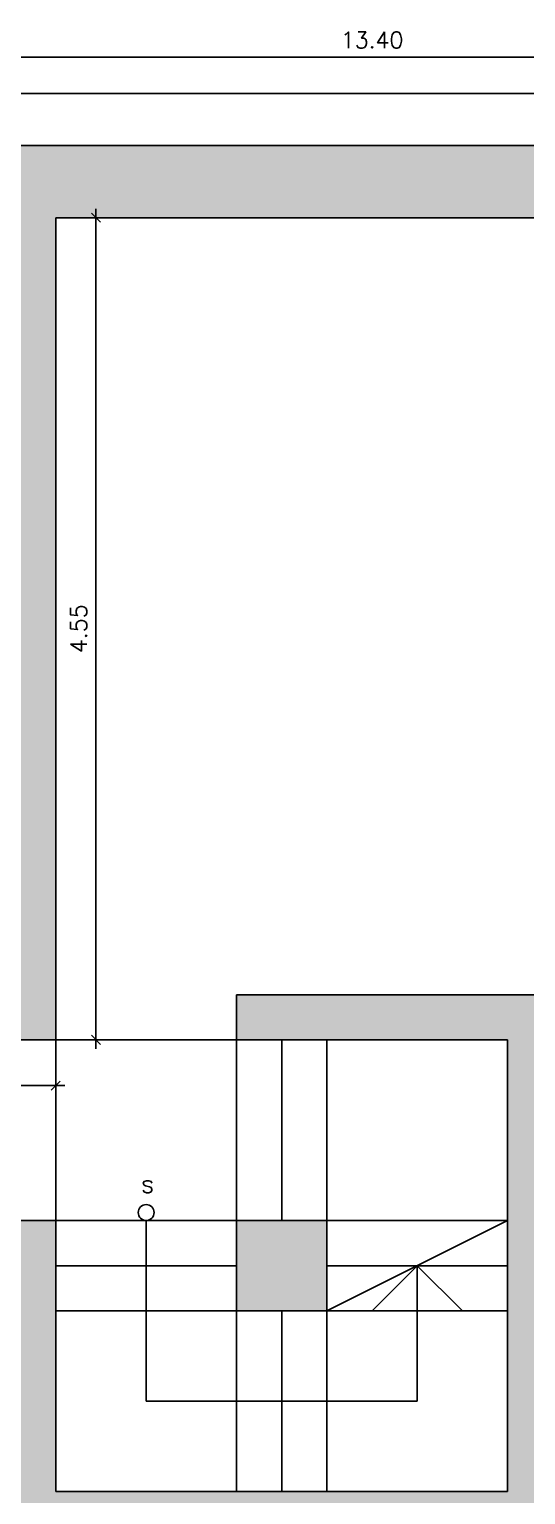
# Model space of a CAD drawing. Header units: millimetres. Extents: x 998 to 1067.2, y 1047.1 to 1079.2.
# Drawn here: x 1021.43 to 1024.18, y 1071.13 to 1079.24 of the extents above; entities that cross this region are included whole.
import ezdxf

# ---------------------------------------------------------------- set-up
doc = ezdxf.new("R2010")
doc.units = ezdxf.units.MM
doc.linetypes.add('DASHED2', pattern=[9.525, 6.35, -3.175])
for name, color, linetype in [('ALVENARIA', 4, 'Continuous'), ('CORTE', 4, 'Continuous'), ('COTAS', 7, 'Continuous'), ('ESCADA', 1, 'Continuous'), ('MOBILIARIOS', 8, 'Continuous'), ('PROJEÇÃO', 8, 'DASHED2'), ('SIMBOLOS', 7, 'Continuous'), ('TEXTOS', 2, 'Continuous')]:
    doc.layers.add(name, color=color, linetype=linetype)
doc.styles.add('1.50', font='simplex.shx', dxfattribs={"height": 0.06})
doc.styles.get("Standard").update_dxf_attribs({"font": 'simplex.shx'})
doc.dimstyles.new('1.50', dxfattribs={"dimscale": 0.5, "dimtxt": 0.18, "dimasz": 0.1, "dimexe": 0.1, "dimexo": 0.1, "dimgap": 0.1, "dimtad": 1, "dimzin": 4, "dimdsep": 46, "dimtxsty": 'Standard', "dimblk": 'OBLIQUE', "dimcen": 0.1, "dimdle": 0.1, "dimclrd": 1, "dimclre": 1, "dimclrt": 256, "dimadec": 0, "dimazin": 0, "dimtfac": 1, "dimtmove": 0, "dimatfit": 3, "dimldrblk": 'ORIGIN2', "dimfxl": 1, "dimtolj": 1, "dimarcsym": 1})

# ---------------------------------------------------------------- blocks, each defined once
blk = doc.blocks.new('_Oblique')
at = {"color": 0, "linetype": 'ByBlock', "lineweight": -2}
blk.add_line((-0.5, -0.5), (0.5, 0.5), dxfattribs=at)
blk = doc.blocks.new('*D12')
at = {"layer": 'COTAS', "color": 1, "lineweight": -2, "ltscale": 0.05, "transparency": 16777216}
for p, q in [((1016.6252, 1078.6496), (1016.6252, 1079.1386)), ((1030.0252, 1078.6496), (1030.0252, 1079.1386)), ((1016.5752, 1079.0886), (1030.0752, 1079.0886))]:
    blk.add_line(p, q, dxfattribs=at)
at = {"layer": 'Defpoints', "color": 0, "ltscale": 0.05, "transparency": 16777216}
for p in [(1030.0252, 1079.0886), (1016.6252, 1078.5996), (1030.0252, 1078.5996)]:
    blk.add_point(p, dxfattribs=at)
at = {"layer": 'COTAS', "color": 1, "lineweight": -2, "ltscale": 0.05, "transparency": 16777216, "xscale": 0.05, "yscale": 0.05, "zscale": 0.05, "rotation": 180}
blk.add_blockref('_Oblique', (1016.6252, 1079.0886), dxfattribs=at)
at = {"layer": 'COTAS', "color": 1, "lineweight": -2, "ltscale": 0.05, "transparency": 16777216, "xscale": 0.05, "yscale": 0.05, "zscale": 0.05}
blk.add_blockref('_Oblique', (1030.0252, 1079.0886), dxfattribs=at)
at = {"layer": 'COTAS', "ltscale": 0.05, "transparency": 16777216, "insert": (1023.3252, 1079.1836), "char_height": 0.09, "attachment_point": 5}
blk.add_mtext('\\A1;13.40', dxfattribs=at)
blk = doc.blocks.new('_Origin2')
at = {"color": 0, "linetype": 'ByBlock', "lineweight": -2}
blk.add_line((-0.5, 0), (-1, 0), dxfattribs=at)
for radius in [0.5, 0.25]:
    blk.add_circle((0, 0), radius, dxfattribs=at)
blk = doc.blocks.new('*D16')
at = {"layer": 'COTAS', "color": 1, "lineweight": -2, "ltscale": 0.05, "transparency": 16777216}
for p, q in [((1018.7752, 1078.8875), (1030.0752, 1078.8875)), ((1018.8252, 1078.6496), (1018.8252, 1078.9375)), ((1030.0252, 1078.6496), (1030.0252, 1078.9375))]:
    blk.add_line(p, q, dxfattribs=at)
at = {"layer": 'Defpoints', "color": 0, "ltscale": 0.05, "transparency": 16777216}
for p in [(1030.0252, 1078.8875), (1018.8252, 1078.5996), (1030.0252, 1078.5996)]:
    blk.add_point(p, dxfattribs=at)
at = {"layer": 'COTAS', "color": 1, "lineweight": -2, "ltscale": 0.05, "transparency": 16777216, "xscale": 0.05, "yscale": 0.05, "zscale": 0.05, "rotation": 180}
blk.add_blockref('_Oblique', (1018.8252, 1078.8875), dxfattribs=at)
at = {"layer": 'COTAS', "color": 1, "lineweight": -2, "ltscale": 0.05, "transparency": 16777216, "xscale": 0.05, "yscale": 0.05, "zscale": 0.05}
blk.add_blockref('_Oblique', (1030.0252, 1078.8875), dxfattribs=at)
at = {"layer": 'COTAS', "ltscale": 0.05, "transparency": 16777216, "insert": (1024.4252, 1078.9825), "char_height": 0.09, "attachment_point": 5}
blk.add_mtext('\\A1;11.20', dxfattribs=at)
blk = doc.blocks.new('*D84')
at = {"layer": 'COTAS', "color": 1, "lineweight": -2, "ltscale": 0.05, "transparency": 16777216}
for p, q in [((1020.6752, 1073.5996), (1020.6752, 1073.3463)), ((1021.5752, 1073.5996), (1021.5752, 1073.3463)), ((1020.6252, 1073.3963), (1021.6252, 1073.3963))]:
    blk.add_line(p, q, dxfattribs=at)
at = {"layer": 'Defpoints', "color": 0, "ltscale": 0.05, "transparency": 16777216}
for p in [(1020.6752, 1073.6496), (1021.5752, 1073.6496), (1021.5752, 1073.3963)]:
    blk.add_point(p, dxfattribs=at)
at = {"layer": 'COTAS', "color": 1, "lineweight": -2, "ltscale": 0.05, "transparency": 16777216, "xscale": 0.05, "yscale": 0.05, "zscale": 0.05, "rotation": 180}
blk.add_blockref('_Oblique', (1020.6752, 1073.3963), dxfattribs=at)
at = {"layer": 'COTAS', "color": 1, "lineweight": -2, "ltscale": 0.05, "transparency": 16777216, "xscale": 0.05, "yscale": 0.05, "zscale": 0.05}
blk.add_blockref('_Oblique', (1021.5752, 1073.3963), dxfattribs=at)
at = {"layer": 'COTAS', "ltscale": 0.05, "transparency": 16777216, "insert": (1021.1252, 1073.4913), "char_height": 0.09, "attachment_point": 5}
blk.add_mtext('\\A1;.90', dxfattribs=at)
blk = doc.blocks.new('*D85')
at = {"layer": 'COTAS', "color": 1, "lineweight": -2, "ltscale": 0.05, "transparency": 16777216}
for p, q in [((1021.7972, 1073.5996), (1021.7972, 1078.2496)), ((1021.6252, 1078.1996), (1021.8472, 1078.1996)), ((1021.6252, 1073.6496), (1021.8472, 1073.6496))]:
    blk.add_line(p, q, dxfattribs=at)
at = {"layer": 'Defpoints', "color": 0, "ltscale": 0.05, "transparency": 16777216}
for p in [(1021.5752, 1078.1996), (1021.7972, 1078.1996), (1021.5752, 1073.6496)]:
    blk.add_point(p, dxfattribs=at)
at = {"layer": 'COTAS', "color": 1, "lineweight": -2, "ltscale": 0.05, "transparency": 16777216, "xscale": 0.05, "yscale": 0.05, "zscale": 0.05}
for p, rotation in [((1021.7972, 1078.1996), 90), ((1021.7972, 1073.6496), 270)]:
    blk.add_blockref('_Oblique', p, dxfattribs=dict(at, rotation=rotation))
at = {"layer": 'COTAS', "ltscale": 0.05, "transparency": 16777216, "insert": (1021.7022, 1075.9246), "char_height": 0.09, "attachment_point": 5, "rotation": 90}
blk.add_mtext('\\A1;4.55', dxfattribs=at)

msp = doc.modelspace()

# ---------------------------------------------------------------- hatches: boundary and pattern name
at = {"layer": 'MOBILIARIOS', "ltscale": 0.05}
h = msp.add_hatch(color=256, dxfattribs=at)
h.dxf.hatch_style = 1
h.paths.add_polyline_path([(1017.8252, 1078.5996), (1016.6252, 1078.5996), (1016.6252, 1077.3996), (1017.3252, 1077.3996), (1017.3252, 1077.6496), (1017.5752, 1077.6496), (1017.5752, 1077.8996), (1017.8252, 1077.8996)])
h.paths.add_polyline_path([(1019.1252, 1078.3496), (1021.3752, 1078.3496), (1021.3752, 1074.5496), (1020.6752, 1074.5496), (1020.6752, 1073.6496), (1021.5752, 1073.6496), (1021.5752, 1078.1996), (1029.6252, 1078.1996), (1029.6252, 1070.7996), (1030.0252, 1070.7996), (1030.0252, 1078.5996), (1018.8252, 1078.5996), (1018.8252, 1077.3996), (1019.1252, 1077.3996)])
h.paths.add_polyline_path([(1017.8252, 1076.3996), (1016.6252, 1076.3996), (1016.6252, 1065.2496), (1024.4752, 1065.2496), (1024.4752, 1065.6496), (1024.2752, 1065.6496), (1018.8252, 1065.6496), (1017.0252, 1065.6496), (1017.0252, 1073.6496), (1019.3252, 1073.6496), (1019.3252, 1076.0996), (1019.1252, 1076.0996), (1019.1252, 1073.8496), (1018.1252, 1073.8496), (1016.8752, 1073.8496), (1016.8752, 1076.0996), (1017.2052, 1076.0996), (1017.8252, 1076.0996)])
h.paths.add_polyline_path([(1024.4752, 1072.1496), (1024.2752, 1072.1496), (1024.2752, 1073.6496), (1024.4752, 1073.6496), (1024.4752, 1073.8996), (1022.5752, 1073.8996), (1022.5752, 1073.6496), (1024.0752, 1073.6496), (1024.0752, 1072.1496), (1024.0752, 1071.1496), (1023.0752, 1071.1496), (1021.5752, 1071.1496), (1021.5752, 1072.6496), (1021.3252, 1072.6496), (1021.3252, 1070.7496), (1021.5752, 1070.7496), (1021.5752, 1070.9496), (1023.0752, 1070.9496), (1023.0752, 1070.7496), (1024.4752, 1070.7496)], flags=17)
h.paths.add_polyline_path([(1023.0752, 1072.6496), (1022.5752, 1072.6496), (1022.5752, 1072.1496), (1023.0752, 1072.1496)], flags=17)
h.paths.add_polyline_path([(1030.0252, 1068.1996), (1029.6252, 1068.1996), (1029.6252, 1065.6496), (1027.0752, 1065.6496), (1027.0752, 1065.2496), (1030.0252, 1065.2496)])

# ---------------------------------------------------------------- linework, layer by layer
at = {"layer": 'ALVENARIA'}
for p, q in [((1030.0252, 1078.5996), (1018.8252, 1078.5996)), ((1029.6252, 1078.1996), (1021.5752, 1078.1996)), ((1024.4752, 1073.8996), (1022.5752, 1073.8996)), ((1022.5752, 1073.8996), (1022.5752, 1073.6496)), ((1022.5752, 1073.6496), (1024.0752, 1073.6496)), ((1024.0752, 1072.1496), (1024.0752, 1073.6496)), ((1021.5752, 1072.6496), (1021.3252, 1072.6496)), ((1021.5752, 1072.6496), (1021.5752, 1071.1496)), ((1022.5752, 1072.6496), (1022.5752, 1072.1496)), ((1023.0752, 1072.6496), (1022.5752, 1072.6496)), ((1023.0752, 1072.1496), (1023.0752, 1072.6496)), ((1022.5752, 1072.1496), (1023.0752, 1072.1496)), ((1024.0752, 1071.1496), (1024.0752, 1072.1496)), ((1021.5752, 1071.1496), (1023.0752, 1071.1496)), ((1023.0752, 1071.1496), (1024.0752, 1071.1496))]:
    msp.add_line(p, q, dxfattribs=at)
at = {"layer": 'ALVENARIA', "ltscale": 0.05}
for p, q in [((1021.5752, 1077.3996), (1021.5752, 1078.1996)), ((1021.5752, 1078.1996), (1021.5752, 1073.6996)), ((1021.5752, 1078.1996), (1021.5752, 1073.6496)), ((1021.5752, 1077.3996), (1021.5752, 1076.3996)), ((1021.5752, 1073.6496), (1020.6752, 1073.6496))]:
    msp.add_line(p, q, dxfattribs=at)
at = {"layer": 'CORTE'}
msp.add_line((1023.0752, 1072.1496), (1024.0752, 1072.6496), dxfattribs=at)
at = {"layer": 'ESCADA', "ltscale": 0.05}
for p, q in [((1021.5752, 1072.6496), (1021.5752, 1073.6496)), ((1021.5752, 1073.6496), (1022.5752, 1073.6496)), ((1022.5752, 1072.6496), (1022.5752, 1073.6496))]:
    msp.add_line(p, q, dxfattribs=at)
at = {"layer": 'ESCADA', "color": 8, "ltscale": 0.05}
for p, q in [((1022.8252, 1072.6496), (1022.8252, 1073.6496)), ((1023.0752, 1073.6496), (1023.0752, 1072.6496)), ((1023.0752, 1072.6496), (1024.0752, 1072.6496)), ((1023.0752, 1072.3996), (1023.5752, 1072.3996))]:
    msp.add_line(p, q, dxfattribs=at)
at = {"layer": 'ESCADA'}
for p, q in [((1021.5752, 1072.6496), (1022.5752, 1072.6496)), ((1021.5752, 1072.6496), (1021.5752, 1072.3996)), ((1022.5752, 1072.3996), (1022.5752, 1072.6496)), ((1023.0752, 1072.3996), (1023.0752, 1072.6496)), ((1024.0752, 1072.6496), (1024.0752, 1072.3996)), ((1021.5752, 1072.3996), (1022.5752, 1072.3996)), ((1021.5752, 1072.3996), (1021.5752, 1072.1496)), ((1022.5752, 1072.1496), (1022.5752, 1072.3996)), ((1023.0752, 1072.3996), (1023.0752, 1072.1496)), ((1024.0752, 1072.1496), (1024.0752, 1072.3996)), ((1022.8252, 1072.1496), (1022.5752, 1072.1496)), ((1023.0752, 1072.1496), (1022.8252, 1072.1496)), ((1022.5752, 1071.1496), (1022.8252, 1071.1496)), ((1022.8252, 1071.1496), (1023.0752, 1071.1496))]:
    msp.add_line(p, q, dxfattribs=at)
at = {"layer": 'ESCADA', "color": 3}
for p, q in [((1023.5752, 1072.3996), (1024.0752, 1072.3996)), ((1023.0752, 1072.1496), (1024.0752, 1072.1496)), ((1023.0752, 1071.1496), (1023.0752, 1072.1496))]:
    msp.add_line(p, q, dxfattribs=at)
at = {"layer": 'ESCADA', "color": 2}
for p, q in [((1021.5752, 1072.1496), (1022.5752, 1072.1496)), ((1022.5752, 1072.1496), (1022.5752, 1071.1496)), ((1022.8252, 1072.1496), (1022.8252, 1071.1496))]:
    msp.add_line(p, q, dxfattribs=at)
at = {"layer": 'PROJEÇÃO', "ltscale": 0.05}
for p, q in [((1022.5752, 1073.6496), (1022.8252, 1073.6496)), ((1022.8252, 1073.6496), (1023.0752, 1073.6496)), ((1022.8252, 1072.6496), (1022.5752, 1072.6496)), ((1023.0752, 1072.6496), (1022.8252, 1072.6496))]:
    msp.add_line(p, q, dxfattribs=at)
at = {"layer": 'SIMBOLOS', "ltscale": 0.05}
for p, q in [((1022.0752, 1072.6496), (1022.0752, 1071.6496)), ((1023.5752, 1072.3996), (1023.3252, 1072.1496)), ((1023.5752, 1071.6496), (1023.5752, 1072.3996)), ((1023.5752, 1072.3996), (1023.8252, 1072.1496)), ((1022.0752, 1071.6496), (1023.5752, 1071.6496))]:
    msp.add_line(p, q, dxfattribs=at)
msp.add_circle((1022.0752, 1072.6937), 0.0441, dxfattribs=at)

# ---------------------------------------------------------------- texts
at = {"layer": 'TEXTOS', "ltscale": 0.05, "insert": (1022.0467, 1072.9031), "char_height": 0.1, "attachment_point": 1, "style": '1.50'}
msp.add_mtext_dynamic_manual_height_columns('s', width=0.245364, gutter_width=0.3, heights=[0], dxfattribs=at)

# ---------------------------------------------------------------- dimensions: what is measured, and where the dimension line sits
at = {"layer": 'COTAS', "ltscale": 0.05}
for base, p1, p2, picture, middle in [((1030.0252, 1079.0886), (1016.6252, 1078.5996), (1030.0252, 1078.5996), '*D12', (1023.3252, 1079.1836)), ((1030.0252, 1078.8875), (1018.8252, 1078.5996), (1030.0252, 1078.5996), '*D16', (1024.4252, 1078.9825)), ((1021.5752, 1073.3963), (1020.6752, 1073.6496), (1021.5752, 1073.6496), '*D84', (1021.1252, 1073.4913))]:
    dim = msp.add_linear_dim(base=base, p1=p1, p2=p2, dimstyle='1.50', dxfattribs=at)
    dim.commit()
    dim.dimension.update_dxf_attribs({"geometry": picture, "text_midpoint": middle})
dim = msp.add_linear_dim(base=(1021.7972, 1078.1996), p1=(1021.5752, 1073.6496), p2=(1021.5752, 1078.1996), angle=90, dimstyle='1.50', dxfattribs=at)
dim.commit()
dim.dimension.update_dxf_attribs({"geometry": '*D85', "text_midpoint": (1021.7022, 1075.9246)})

doc.saveas('drawing.dxf')
